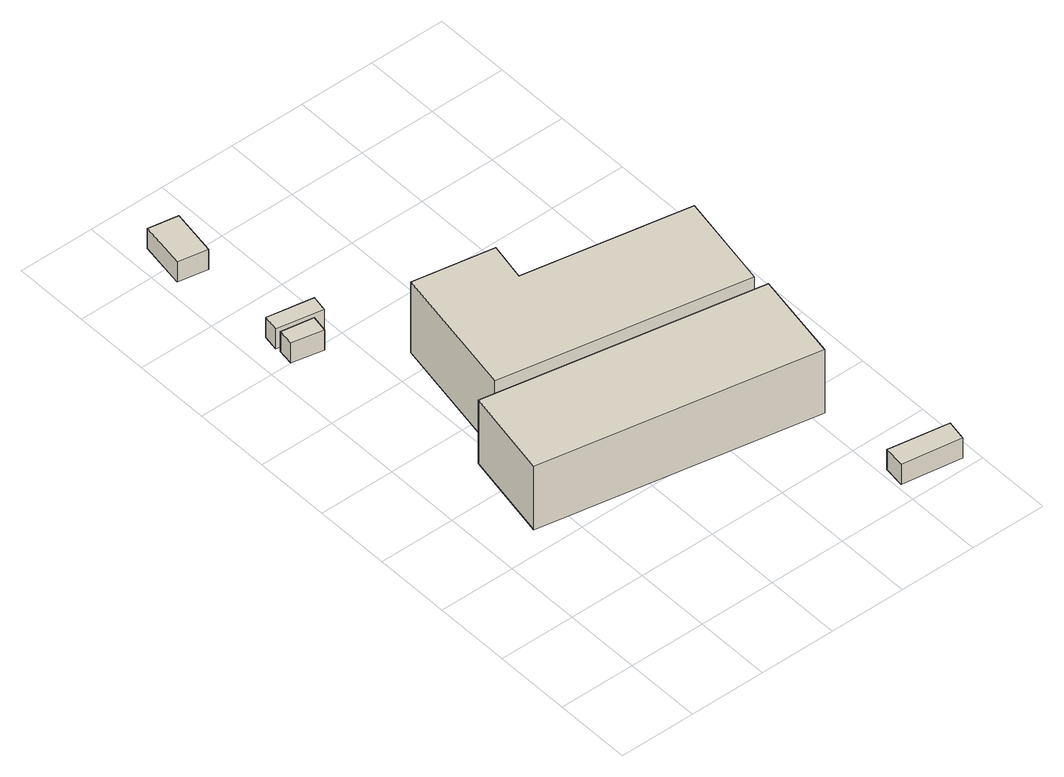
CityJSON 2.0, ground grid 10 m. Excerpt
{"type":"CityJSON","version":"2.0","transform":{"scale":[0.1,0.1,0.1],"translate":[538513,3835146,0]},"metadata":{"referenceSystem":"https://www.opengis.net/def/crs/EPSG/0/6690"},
"CityObjects":{
"building1":{"type":"Building","attributes":{"class":"3001","BuildingDetailAttribute.specifiedBuildingCoverageRate":0.6,"BuildingDetailAttribute.surveyYear":2017,"BuildingTsunamiRiskAttribute.description":"1","BuildingTsunamiRiskAttribute.rank":"2","BuildingTsunamiRiskAttribute.depth":2.14,"BuildingHighTideRiskAttribute.description":"1","BuildingHighTideRiskAttribute.rank":"3","BuildingHighTideRiskAttribute.depth":4.9,"BuildingIDAttribute.prefecture":"27","BuildingIDAttribute.city":"27104"},"geometry":[{"type":"Solid","lod":"1","boundaries":[[[[0,1,2,3]],[[2,4,5,3]],[[1,6,4,2]],[[0,7,6,1]],[[3,5,7,0]],[[4,6,7,5]]]]}]},
"building2":{"type":"Building","attributes":{"class":"3001","BuildingDetailAttribute.specifiedBuildingCoverageRate":0.6,"BuildingDetailAttribute.surveyYear":2017,"BuildingTsunamiRiskAttribute.description":"1","BuildingTsunamiRiskAttribute.rank":"2","BuildingTsunamiRiskAttribute.depth":2.14,"BuildingHighTideRiskAttribute.description":"1","BuildingHighTideRiskAttribute.rank":"3","BuildingHighTideRiskAttribute.depth":4.9,"BuildingIDAttribute.prefecture":"27","BuildingIDAttribute.city":"27104"},"geometry":[{"type":"Solid","lod":"1","boundaries":[[[[8,9,10,11]],[[10,12,13,11]],[[9,14,12,10]],[[8,15,14,9]],[[11,13,15,8]],[[12,14,15,13]]]]}]},
"building3":{"type":"Building","attributes":{"計測周辺長":20.44,"1/2500図郭":64,"区名":"此花区","町丁目名称":"梅町１丁目","街区番号":1,"class":"3001","usage":"431","storeysAboveGround":1,"BuildingDetailAttribute.buildingRoofEdgeArea":24.9,"BuildingDetailAttribute.buildingStructureType":"610","BuildingDetailAttribute.buildingStructureOrgType":"2","BuildingDetailAttribute.detailedUsage":"1720","BuildingDetailAttribute.specifiedBuildingCoverageRate":0.6,"BuildingDetailAttribute.surveyYear":2017,"BuildingTsunamiRiskAttribute.description":"1","BuildingTsunamiRiskAttribute.rank":"2","BuildingTsunamiRiskAttribute.depth":1.89,"BuildingHighTideRiskAttribute.description":"1","BuildingHighTideRiskAttribute.rank":"3","BuildingHighTideRiskAttribute.depth":4.64,"BuildingIDAttribute.prefecture":"27","BuildingIDAttribute.city":"27104"},"geometry":[{"type":"Solid","lod":"1","boundaries":[[[[16,17,18,19]],[[18,20,21,19]],[[17,22,20,18]],[[16,23,22,17]],[[19,21,23,16]],[[20,22,23,21]]]]}]},
"building4":{"type":"Building","attributes":{"class":"3003","measuredHeight":9.5,"BuildingDetailAttribute.specifiedBuildingCoverageRate":0.6,"BuildingDetailAttribute.surveyYear":2017,"BuildingTsunamiRiskAttribute.description":"1","BuildingTsunamiRiskAttribute.rank":"2","BuildingTsunamiRiskAttribute.depth":2.18,"BuildingHighTideRiskAttribute.description":"1","BuildingHighTideRiskAttribute.rank":"3","BuildingHighTideRiskAttribute.depth":4.95,"BuildingIDAttribute.prefecture":"27","BuildingIDAttribute.city":"27104"},"geometry":[{"type":"Solid","lod":"1","boundaries":[[[[24,25,26,27]],[[26,28,29,27]],[[25,30,28,26]],[[24,31,30,25]],[[27,29,31,24]],[[28,30,31,29]]]]}]},
"building5":{"type":"Building","attributes":{"計測周辺長":102.06,"1/2500図郭":64,"区名":"此花区","町丁目名称":"梅町１丁目","街区番号":1,"class":"3003","usage":"452","measuredHeight":10.6,"storeysAboveGround":3,"BuildingDetailAttribute.buildingRoofEdgeArea":480.45,"BuildingDetailAttribute.buildingStructureType":"610","BuildingDetailAttribute.buildingStructureOrgType":"2","BuildingDetailAttribute.detailedUsage":"1620","BuildingDetailAttribute.specifiedBuildingCoverageRate":0.6,"BuildingDetailAttribute.surveyYear":2017,"BuildingTsunamiRiskAttribute.description":"1","BuildingTsunamiRiskAttribute.rank":"2","BuildingTsunamiRiskAttribute.depth":2.75,"BuildingHighTideRiskAttribute.description":"1","BuildingHighTideRiskAttribute.rank":"4","BuildingHighTideRiskAttribute.depth":5.51,"BuildingIDAttribute.prefecture":"27","BuildingIDAttribute.city":"27104"},"geometry":[{"type":"Solid","lod":"1","boundaries":[[[[32,33,34,35,36,37]],[[36,38,39,37]],[[35,40,38,36]],[[34,41,40,35]],[[33,42,41,34]],[[32,43,42,33]],[[37,39,43,32]],[[38,40,41,42,43,39]]]]}]},
"building6":{"type":"Building","attributes":{"class":"3001","BuildingDetailAttribute.specifiedBuildingCoverageRate":0.6,"BuildingDetailAttribute.surveyYear":2017,"BuildingTsunamiRiskAttribute.description":"1","BuildingTsunamiRiskAttribute.rank":"2","BuildingTsunamiRiskAttribute.depth":2.05,"BuildingHighTideRiskAttribute.description":"1","BuildingHighTideRiskAttribute.rank":"3","BuildingHighTideRiskAttribute.depth":4.82,"BuildingIDAttribute.prefecture":"27","BuildingIDAttribute.city":"27104"},"geometry":[{"type":"Solid","lod":"1","boundaries":[[[[44,45,46,47]],[[46,48,49,47]],[[45,50,48,46]],[[44,51,50,45]],[[47,49,51,44]],[[48,50,51,49]]]]}]}
},
"vertices":[
[19,590,19],[22,611,19],[64,604,19],[60,582,19],[64,604,49],[60,582,49],[22,611,49],[19,590,49],
[22,619,17],[26,640,17],[86,629,17],[82,608,17],[86,629,47],[82,608,47],[26,640,47],[22,619,47],
[9,768,17],[19,829,17],[58,822,17],[48,761,17],[58,822,47],[48,761,47],[19,829,47],[9,768,47],
[58,231,6],[80,349,6],[437,283,6],[416,165,6],[437,283,101],[416,165,101],[80,349,101],[58,231,101],
[103,349,9],[135,526,9],[240,507,9],[230,457,9],[446,417,9],[423,290,9],[446,417,115],[423,290,115],[230,457,115],[240,507,115],[135,526,115],[103,349,115],
[399,18,16],[403,46,16],[482,33,16],[477,6,16],[482,33,46],[477,6,46],[403,46,46],[399,18,46]
]}
